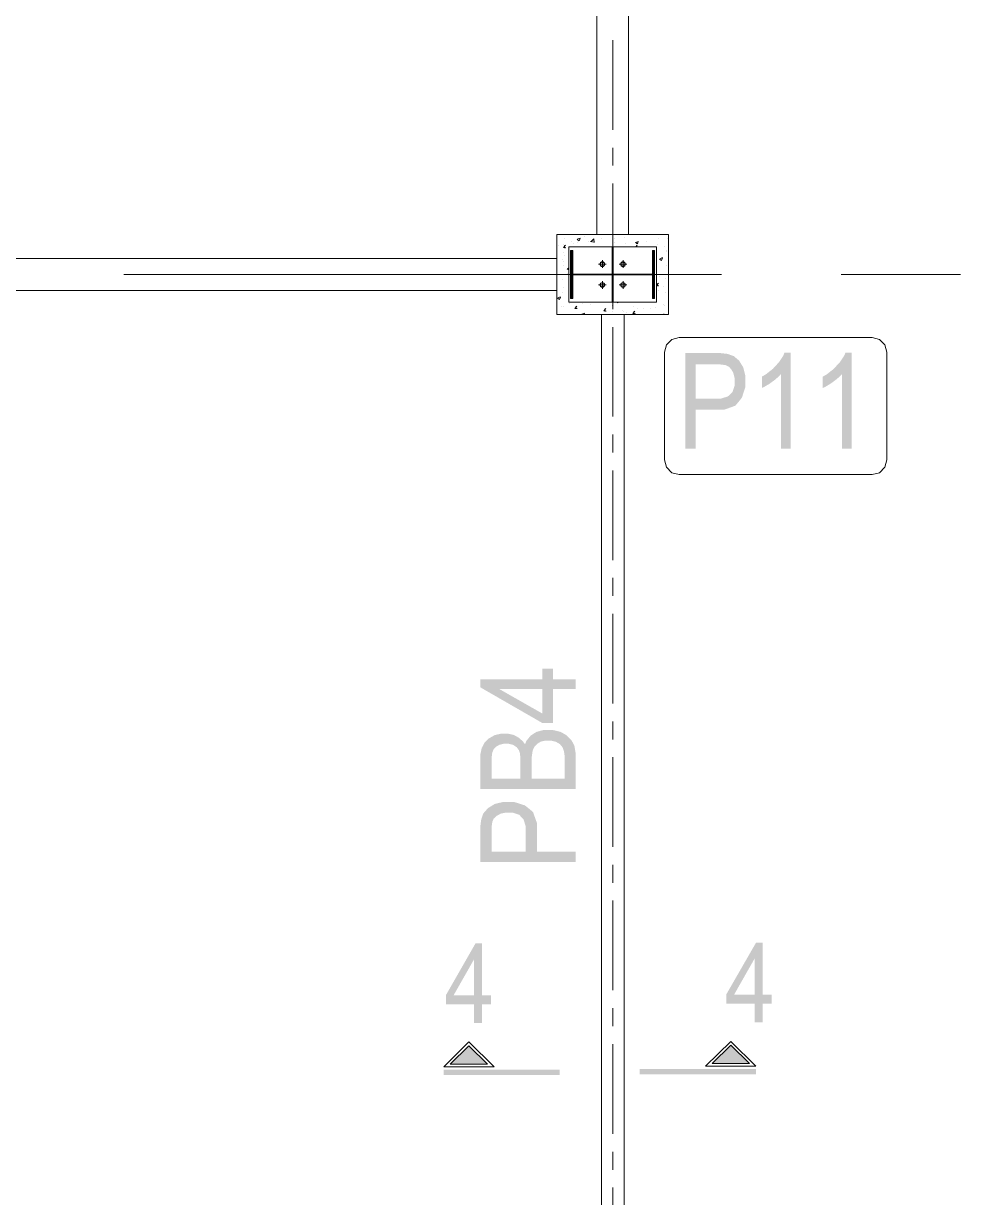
# Model space of a CAD drawing. Header units: millimetres. Extents: x 51.5 to 74.8, y 0.8 to 17.2.
# Drawn here: x 55.99 to 56.76, y 7.417 to 8.381 of the extents above; entities that cross this region are included whole.
import ezdxf

# ---------------------------------------------------------------- set-up
doc = ezdxf.new("R2010")
doc.units = ezdxf.units.MM
doc.layers.add('PDF_Geomertry', color=7, linetype='Continuous')
doc.layers.add('PDF_Solid Fills', color=7, linetype='Continuous')

msp = doc.modelspace()

# ---------------------------------------------------------------- hatches: boundary and pattern name
at = {"layer": 'PDF_Solid Fills', "transparency": 33554559}
h = msp.add_hatch(color=256, dxfattribs=at)
h.paths.add_polyline_path([(56.53385, 8.03203), (56.53385, 8.1105), (56.55815, 8.1105), (56.56246, 8.1105), (56.56871, 8.10981), (56.57079, 8.10897), (56.57357, 8.108), (56.57801, 8.10425), (56.57968, 8.10147), (56.58135, 8.0987), (56.58301, 8.09189), (56.58301, 8.08786), (56.58301, 8.08259), (56.58024, 8.07397), (56.5776, 8.07064), (56.57482, 8.06731), (56.56551, 8.06397), (56.55885, 8.06397), (56.54232, 8.06397), (56.54232, 8.03203)])
h.paths.add_polyline_path([(56.54232, 8.07314), (56.55913, 8.07314), (56.56301, 8.07314), (56.56871, 8.07495), (56.57065, 8.07675), (56.57246, 8.07856), (56.57426, 8.08384), (56.57426, 8.08745), (56.57426, 8.08981), (56.57329, 8.09384), (56.57246, 8.0955), (56.57149, 8.09717), (56.5694, 8.09939), (56.56815, 8.09995), (56.56676, 8.10064), (56.56218, 8.1012), (56.55885, 8.1012), (56.54232, 8.1012)])
for points in [[(56.62024, 8.03203), (56.61232, 8.03203), (56.61232, 8.09342), (56.61093, 8.09175), (56.60732, 8.08856), (56.60496, 8.08689), (56.60274, 8.08522), (56.59843, 8.08272), (56.59663, 8.08189), (56.59663, 8.0912), (56.59982, 8.093), (56.60565, 8.09759), (56.60815, 8.10036), (56.61065, 8.103), (56.61413, 8.10828), (56.6151, 8.11078), (56.62024, 8.11078)], [(56.67038, 8.03203), (56.66246, 8.03203), (56.66246, 8.09342), (56.66107, 8.09175), (56.65732, 8.08856), (56.6551, 8.08689), (56.65274, 8.08522), (56.64857, 8.08272), (56.64663, 8.08189), (56.64663, 8.0912), (56.64982, 8.093), (56.65565, 8.09759), (56.65815, 8.10036), (56.66065, 8.103), (56.66413, 8.10828), (56.66524, 8.11078), (56.67038, 8.11078)]]:
    msp.add_hatch(color=256, dxfattribs=at).paths.add_polyline_path(points)
h = msp.add_hatch(color=256, dxfattribs=at)
h.paths.add_polyline_path([(56.44385, 7.83481), (56.4251, 7.83481), (56.4251, 7.80689), (56.41635, 7.80689), (56.36538, 7.8362), (56.36538, 7.84272), (56.41635, 7.84272), (56.41635, 7.85147), (56.4251, 7.85147), (56.4251, 7.84272), (56.44385, 7.84272)])
h.paths.add_polyline_path([(56.41635, 7.83481), (56.38093, 7.83481), (56.41635, 7.81467)])
h = msp.add_hatch(color=256, dxfattribs=at)
h.paths.add_polyline_path([(56.44385, 7.75259), (56.36538, 7.75259), (56.36538, 7.77675), (56.36538, 7.7805), (56.36663, 7.78634), (56.36774, 7.78842), (56.36885, 7.79064), (56.37232, 7.79411), (56.37482, 7.7955), (56.37718, 7.79689), (56.3826, 7.79814), (56.38551, 7.79814), (56.38815, 7.79814), (56.39301, 7.79703), (56.39524, 7.79578), (56.39732, 7.79467), (56.40079, 7.79133), (56.40218, 7.78925), (56.40315, 7.79203), (56.40663, 7.79633), (56.40913, 7.798), (56.41149, 7.79953), (56.4176, 7.8012), (56.42121, 7.8012), (56.42468, 7.8012), (56.43093, 7.79967), (56.43371, 7.79828), (56.43635, 7.79675), (56.44024, 7.79286), (56.44149, 7.7905), (56.44274, 7.788), (56.44385, 7.78134), (56.44385, 7.77717)])
h.paths.add_polyline_path([(56.43468, 7.76106), (56.43468, 7.77717), (56.43468, 7.77981), (56.43413, 7.7837), (56.43371, 7.78495), (56.43301, 7.78689), (56.43065, 7.78967), (56.42913, 7.7905), (56.42746, 7.79147), (56.42357, 7.79245), (56.42107, 7.79245), (56.41885, 7.79245), (56.4151, 7.79161), (56.41357, 7.79064), (56.41204, 7.78967), (56.40982, 7.78731), (56.40913, 7.78578), (56.40843, 7.78425), (56.40774, 7.77939), (56.40774, 7.77606), (56.40774, 7.76106)])
h.paths.add_polyline_path([(56.39843, 7.76106), (56.39843, 7.77509), (56.39843, 7.77786), (56.39801, 7.78175), (56.39774, 7.78286), (56.39718, 7.78453), (56.39524, 7.78703), (56.39385, 7.788), (56.3926, 7.78884), (56.38899, 7.78981), (56.38663, 7.78981), (56.38454, 7.78981), (56.38107, 7.78897), (56.37968, 7.78814), (56.37829, 7.78731), (56.37635, 7.78522), (56.37579, 7.78384), (56.37524, 7.78245), (56.37468, 7.77758), (56.37468, 7.77411), (56.37468, 7.76106)])
h = msp.add_hatch(color=256, dxfattribs=at)
h.paths.add_polyline_path([(56.44385, 7.69286), (56.36538, 7.69286), (56.36538, 7.71717), (56.36538, 7.72147), (56.36621, 7.72772), (56.3669, 7.72981), (56.36788, 7.73259), (56.37176, 7.73703), (56.37454, 7.7387), (56.37718, 7.74036), (56.38399, 7.74203), (56.38801, 7.74203), (56.39329, 7.74203), (56.40204, 7.73925), (56.40538, 7.73661), (56.40871, 7.73383), (56.41204, 7.72453), (56.41204, 7.71786), (56.41204, 7.70134), (56.44385, 7.70134)])
h.paths.add_polyline_path([(56.40274, 7.70134), (56.40274, 7.71814), (56.40274, 7.72203), (56.40093, 7.72786), (56.39913, 7.72967), (56.39746, 7.73147), (56.39204, 7.73328), (56.38843, 7.73328), (56.38607, 7.73328), (56.38218, 7.73245), (56.38051, 7.73147), (56.37885, 7.73064), (56.37649, 7.72842), (56.37593, 7.72717), (56.37538, 7.72592), (56.37468, 7.72134), (56.37468, 7.718), (56.37468, 7.70134)])
h = msp.add_hatch(color=256, dxfattribs=at)
h.paths.add_polyline_path([(56.36038, 7.5605), (56.36038, 7.57606), (56.33718, 7.57606), (56.33718, 7.58342), (56.36149, 7.62592), (56.3669, 7.62592), (56.3669, 7.58342), (56.37426, 7.58342), (56.37426, 7.57606), (56.3669, 7.57606), (56.3669, 7.5605)])
h.paths.add_polyline_path([(56.36038, 7.58342), (56.36038, 7.613), (56.34357, 7.58342)])
h = msp.add_hatch(color=256, dxfattribs=at)
h.paths.add_polyline_path([(56.59065, 7.56106), (56.59065, 7.57661), (56.56732, 7.57661), (56.56732, 7.58397), (56.59176, 7.62647), (56.59718, 7.62647), (56.59718, 7.58397), (56.60454, 7.58397), (56.60454, 7.57661), (56.59718, 7.57661), (56.59718, 7.56106)])
h.paths.add_polyline_path([(56.59065, 7.58397), (56.59065, 7.61356), (56.57385, 7.58397)])

# ---------------------------------------------------------------- linework, layer by layer
at = {"layer": 'PDF_Geomertry', "lineweight": 0}
for points in [[(56.46107, 9.12342), (56.46107, 8.20772)], [(56.48718, 9.12342), (56.48718, 8.20772)], [(56.47413, 8.36745), (56.47413, 8.29383)], [(56.47413, 8.27911), (56.47413, 8.26439)], [(56.47413, 8.24967), (56.47413, 8.17606)], [(56.43426, 8.20425), (56.43426, 8.20425)], [(56.44024, 8.20245), (56.44024, 8.20245)], [(56.4451, 8.20397), (56.44746, 8.20495)], [(56.4451, 8.20384), (56.44663, 8.20272), (56.44732, 8.20467)], [(56.44565, 8.20161), (56.44565, 8.20161)], [(56.45107, 8.20647), (56.45107, 8.20647)], [(56.45274, 8.20772), (56.45274, 8.20772)], [(56.45468, 8.20189), (56.45468, 8.20189)], [(56.45593, 8.20203), (56.45899, 8.20161)], [(56.45607, 8.20175), (56.45871, 8.20439)], [(56.45788, 8.20175), (56.45788, 8.20175)], [(56.45885, 8.2012), (56.45857, 8.20439)], [(56.4651, 8.20495), (56.4651, 8.20495)], [(56.46676, 8.20772), (56.46676, 8.20772)], [(56.47565, 8.20467), (56.47565, 8.20467)], [(56.48399, 8.20578), (56.48399, 8.20578)], [(56.4851, 8.20772), (56.4851, 8.20772)], [(56.49274, 8.2012), (56.4944, 8.20009), (56.4951, 8.20203)], [(56.49288, 8.20134), (56.49524, 8.20217)], [(56.49649, 8.20745), (56.49649, 8.20745)], [(56.49829, 8.20772), (56.49829, 8.20772)], [(56.50176, 8.20231), (56.50176, 8.20231)], [(56.50801, 8.20772), (56.50801, 8.20772)], [(56.50871, 8.20772), (56.50871, 8.20772)], [(56.51176, 8.20425), (56.51176, 8.20425)], [(56.51899, 8.20481), (56.51899, 8.20481)], [(56.42829, 8.19953), (56.42829, 8.19953)], [(56.42829, 8.19647), (56.42829, 8.19647)], [(56.4294, 8.1987), (56.4294, 8.1987)], [(56.43371, 8.19925), (56.43371, 8.19925)], [(56.43579, 8.19689), (56.43385, 8.19717), (56.43551, 8.19911)], [(56.43385, 8.19328), (56.43385, 8.19328)], [(56.43496, 8.19675), (56.43454, 8.19884)], [(56.43815, 8.19328), (56.43815, 8.19328)], [(56.43954, 8.19286), (56.44135, 8.19467)], [(56.43954, 8.19342), (56.44079, 8.19467)], [(56.43954, 8.19397), (56.4401, 8.19467)], [(56.43954, 8.19467), (56.43954, 8.19467)], [(56.43954, 8.19231), (56.44135, 8.19411)], [(56.43954, 8.19161), (56.44135, 8.19356)], [(56.43954, 8.19106), (56.44135, 8.19286)], [(56.43954, 8.1905), (56.44135, 8.19231)], [(56.43954, 8.18995), (56.44135, 8.19175)], [(56.43996, 8.19786), (56.43996, 8.19786)], [(56.44204, 8.20022), (56.44204, 8.20022)], [(56.44718, 8.198), (56.44718, 8.198)], [(56.44732, 8.19786), (56.44732, 8.19786)], [(56.47565, 8.20092), (56.47565, 8.20092)], [(56.48496, 8.20022), (56.48496, 8.20022)], [(56.49246, 8.20092), (56.49246, 8.20092)], [(56.49315, 8.19786), (56.49413, 8.19897)], [(56.49343, 8.20022), (56.49343, 8.20022)], [(56.49413, 8.19786), (56.49399, 8.19884)], [(56.49579, 8.19786), (56.49579, 8.19786)], [(56.49593, 8.19786), (56.49593, 8.19786)], [(56.50676, 8.19314), (56.50829, 8.19467)], [(56.50676, 8.1937), (56.50774, 8.19467)], [(56.50676, 8.19425), (56.50718, 8.19467)], [(56.50676, 8.19259), (56.50857, 8.19439)], [(56.50676, 8.19189), (56.50857, 8.19384)], [(56.50676, 8.19134), (56.50857, 8.19314)], [(56.50676, 8.19078), (56.50857, 8.19259)], [(56.50676, 8.19022), (56.50857, 8.19203)], [(56.50676, 8.18953), (56.50857, 8.19147)], [(56.51107, 8.19953), (56.51107, 8.19953)], [(56.51704, 8.19828), (56.51704, 8.19828)], [(56.51815, 8.19495), (56.51815, 8.19495)], [(56.51857, 8.1937), (56.51857, 8.1937)], [(56.51982, 8.19689), (56.51982, 8.19689)], [(56.51982, 8.19384), (56.51982, 8.19384)], [(56.42829, 8.18814), (55.71149, 8.18814), (55.71149, 8.18772), (55.71093, 8.18828), (55.71149, 8.1887)], [(56.43329, 8.18717), (56.43329, 8.18717)], [(56.43343, 8.18217), (56.43343, 8.18217)], [(56.43357, 8.18564), (56.43357, 8.18564)], [(56.43426, 8.19092), (56.43426, 8.19092)], [(56.43815, 8.18745), (56.43815, 8.18745)], [(56.43954, 8.18925), (56.44135, 8.1912)], [(56.43954, 8.1887), (56.44135, 8.1905)], [(56.43954, 8.18814), (56.44135, 8.18995)], [(56.43954, 8.18759), (56.44135, 8.18939)], [(56.43954, 8.18703), (56.44135, 8.18884)], [(56.43954, 8.18634), (56.44135, 8.18814)], [(56.43954, 8.18578), (56.44135, 8.18759)], [(56.43954, 8.18522), (56.44135, 8.18703)], [(56.43954, 8.18467), (56.44135, 8.18647)], [(56.43954, 8.18397), (56.44135, 8.18592)], [(56.43954, 8.18342), (56.44135, 8.18522)], [(56.43954, 8.18286), (56.44135, 8.18467)], [(56.43954, 8.18231), (56.44135, 8.18411)], [(56.43954, 8.18161), (56.44135, 8.18356)], [(56.43954, 8.18106), (56.44135, 8.18286)], [(56.43954, 8.1805), (56.44135, 8.18231)], [(56.43954, 8.17995), (56.44135, 8.18175)], [(56.46885, 8.18356), (56.46246, 8.18356)], [(56.46565, 8.18675), (56.46565, 8.18036)], [(56.48579, 8.18356), (56.4794, 8.18356)], [(56.4826, 8.18675), (56.4826, 8.18036)], [(56.50676, 8.18897), (56.50857, 8.19078)], [(56.50676, 8.18842), (56.50857, 8.19022)], [(56.50676, 8.18786), (56.50857, 8.18967)], [(56.50676, 8.18731), (56.50857, 8.18911)], [(56.50676, 8.18661), (56.50857, 8.18842)], [(56.50676, 8.18606), (56.50857, 8.18786)], [(56.50676, 8.1855), (56.50857, 8.18731)], [(56.50676, 8.18495), (56.50857, 8.18675)], [(56.50676, 8.18425), (56.50857, 8.1862)], [(56.50676, 8.1837), (56.50857, 8.1855)], [(56.50676, 8.18314), (56.50857, 8.18495)], [(56.50676, 8.18258), (56.50857, 8.18439)], [(56.50676, 8.18189), (56.50857, 8.18384)], [(56.50676, 8.18134), (56.50857, 8.18314)], [(56.50676, 8.18078), (56.50857, 8.18258)], [(56.50676, 8.18022), (56.50857, 8.18203)], [(56.5101, 8.18536), (56.5101, 8.18536)], [(56.5126, 8.18772), (56.51426, 8.18661), (56.51496, 8.1887)], [(56.51274, 8.188), (56.51496, 8.18884)], [(56.51815, 8.18272), (56.51815, 8.18272)], [(56.51982, 8.18342), (56.51982, 8.18342)], [(56.56343, 8.17495), (56.07288, 8.17495)], [(56.42829, 8.17453), (56.42829, 8.17453)], [(56.4369, 8.17967), (56.43815, 8.17897)], [(56.43704, 8.17995), (56.43815, 8.18036)], [(56.43718, 8.17578), (56.43718, 8.17578)], [(56.43815, 8.17592), (56.43815, 8.17592)], [(56.43954, 8.17939), (56.44135, 8.1812)], [(56.43954, 8.1787), (56.44135, 8.18064)], [(56.43954, 8.17814), (56.44135, 8.17995)], [(56.43954, 8.17759), (56.44135, 8.17939)], [(56.43954, 8.17703), (56.44135, 8.17884)], [(56.43954, 8.17634), (56.44135, 8.17828)], [(56.43954, 8.17578), (56.44135, 8.17759)], [(56.43954, 8.17522), (56.44135, 8.17703)], [(56.43954, 8.17467), (56.44135, 8.17647)], [(56.43954, 8.17411), (56.44135, 8.17592)], [(56.43954, 8.17286), (56.44135, 8.17467), (56.44204, 8.17536)], [(56.43954, 8.17342), (56.44135, 8.17522), (56.44149, 8.17536)], [(56.43954, 8.17231), (56.44135, 8.17411)], [(56.43954, 8.17175), (56.44135, 8.17356)], [(56.43954, 8.17106), (56.44135, 8.173)], [(56.43954, 8.1705), (56.44135, 8.17231)], [(56.4419, 8.17467), (56.4426, 8.17536)], [(56.44246, 8.17467), (56.44329, 8.17536)], [(56.44301, 8.17467), (56.44385, 8.17536)], [(56.44357, 8.17467), (56.4444, 8.17536)], [(56.44426, 8.17467), (56.44496, 8.17536)], [(56.44482, 8.17467), (56.44565, 8.17536)], [(56.44538, 8.17467), (56.44621, 8.17536)], [(56.44593, 8.17467), (56.44676, 8.17536)], [(56.44663, 8.17467), (56.44732, 8.17536)], [(56.44718, 8.17467), (56.44801, 8.17536)], [(56.44774, 8.17467), (56.44857, 8.17536)], [(56.44829, 8.17467), (56.44913, 8.17536)], [(56.44899, 8.17467), (56.44968, 8.17536)], [(56.44954, 8.17467), (56.45024, 8.17536)], [(56.4501, 8.17467), (56.45093, 8.17536)], [(56.45065, 8.17467), (56.45149, 8.17536)], [(56.45121, 8.17467), (56.45204, 8.17536)], [(56.4519, 8.17467), (56.4526, 8.17536)], [(56.45246, 8.17467), (56.45329, 8.17536)], [(56.45301, 8.17467), (56.45385, 8.17536)], [(56.45357, 8.17467), (56.4544, 8.17536)], [(56.45426, 8.17467), (56.45496, 8.17536)], [(56.45482, 8.17467), (56.45551, 8.17536)], [(56.45538, 8.17467), (56.45621, 8.17536)], [(56.45593, 8.17467), (56.45676, 8.17536)], [(56.45663, 8.17467), (56.45732, 8.17536)], [(56.45718, 8.17467), (56.45788, 8.17536)], [(56.45774, 8.17467), (56.45857, 8.17536)], [(56.45829, 8.17467), (56.45913, 8.17536)], [(56.45885, 8.17467), (56.45968, 8.17536)], [(56.45954, 8.17467), (56.46024, 8.17536)], [(56.4601, 8.17467), (56.46093, 8.17536)], [(56.46065, 8.17467), (56.46149, 8.17536)], [(56.46121, 8.17467), (56.46204, 8.17536)], [(56.4619, 8.17467), (56.4626, 8.17536)], [(56.46246, 8.17467), (56.46315, 8.17536)], [(56.46301, 8.17467), (56.46385, 8.17536)], [(56.46357, 8.17467), (56.4644, 8.17536)], [(56.46413, 8.17467), (56.46496, 8.17536)], [(56.46482, 8.17467), (56.46551, 8.17536)], [(56.46538, 8.17467), (56.46621, 8.17536)], [(56.46593, 8.17467), (56.46676, 8.17536)], [(56.46649, 8.17467), (56.46732, 8.17536)], [(56.46718, 8.17467), (56.46788, 8.17536)], [(56.46774, 8.17467), (56.46857, 8.17536)], [(56.46829, 8.17467), (56.46913, 8.17536)], [(56.46885, 8.17467), (56.46968, 8.17536)], [(56.46954, 8.17467), (56.47024, 8.17536)], [(56.4701, 8.17467), (56.47079, 8.17536)], [(56.47065, 8.17467), (56.47149, 8.17536)], [(56.47121, 8.17467), (56.47204, 8.17536)], [(56.47176, 8.17467), (56.4726, 8.17536)], [(56.47246, 8.17467), (56.47315, 8.17536)], [(56.47301, 8.17467), (56.47385, 8.17536)], [(56.47357, 8.17467), (56.4744, 8.17536)], [(56.47413, 8.17467), (56.47496, 8.17536)], [(56.47482, 8.17467), (56.47551, 8.17536)], [(56.47538, 8.17467), (56.47621, 8.17536)], [(56.47593, 8.17467), (56.47676, 8.17536)], [(56.47649, 8.17467), (56.47732, 8.17536)], [(56.47718, 8.17467), (56.47788, 8.17536)], [(56.47774, 8.17467), (56.47843, 8.17536)], [(56.47829, 8.17467), (56.47913, 8.17536)], [(56.47885, 8.17467), (56.47968, 8.17536)], [(56.4794, 8.17467), (56.48024, 8.17536)], [(56.4801, 8.17467), (56.48079, 8.17536)], [(56.48065, 8.17467), (56.48149, 8.17536)], [(56.48121, 8.17467), (56.48204, 8.17536)], [(56.48176, 8.17467), (56.4826, 8.17536)], [(56.48246, 8.17467), (56.48315, 8.17536)], [(56.48301, 8.17467), (56.48371, 8.17536)], [(56.48357, 8.17467), (56.4844, 8.17536)], [(56.48413, 8.17467), (56.48496, 8.17536)], [(56.48482, 8.17467), (56.48551, 8.17536)], [(56.48538, 8.17467), (56.48607, 8.17536)], [(56.48593, 8.17467), (56.48676, 8.17536)], [(56.48649, 8.17467), (56.48732, 8.17536)], [(56.48704, 8.17467), (56.48788, 8.17536)], [(56.48774, 8.17467), (56.48843, 8.17536)], [(56.48829, 8.17467), (56.48913, 8.17536)], [(56.48885, 8.17467), (56.48968, 8.17536)], [(56.4894, 8.17467), (56.49024, 8.17536)], [(56.4901, 8.17467), (56.49079, 8.17536)], [(56.49065, 8.17467), (56.49135, 8.17536)], [(56.49121, 8.17467), (56.49204, 8.17536)], [(56.49176, 8.17467), (56.4926, 8.17536)], [(56.49232, 8.17467), (56.49315, 8.17536)], [(56.49301, 8.17467), (56.49371, 8.17536)], [(56.49357, 8.17467), (56.4944, 8.17536)], [(56.49413, 8.17467), (56.49496, 8.17536)], [(56.49468, 8.17467), (56.49551, 8.17536)], [(56.49538, 8.17467), (56.49607, 8.17536)], [(56.49593, 8.17467), (56.49676, 8.17536)], [(56.49649, 8.17467), (56.49732, 8.17536)], [(56.49704, 8.17467), (56.49788, 8.17536)], [(56.49774, 8.17467), (56.49843, 8.17536)], [(56.49829, 8.17467), (56.49899, 8.17536)], [(56.49885, 8.17467), (56.49968, 8.17536)], [(56.4994, 8.17467), (56.50024, 8.17536)], [(56.49996, 8.17467), (56.50079, 8.17536)], [(56.50065, 8.17467), (56.50135, 8.17536)], [(56.50121, 8.17467), (56.50204, 8.17536)], [(56.50176, 8.17467), (56.5026, 8.17536)], [(56.50232, 8.17467), (56.50315, 8.17536)], [(56.50301, 8.17467), (56.50371, 8.17536)], [(56.50357, 8.17467), (56.50426, 8.17536)], [(56.50413, 8.17467), (56.50496, 8.17536)], [(56.50468, 8.17467), (56.50551, 8.17536)], [(56.50538, 8.17467), (56.50607, 8.17536)], [(56.50593, 8.17467), (56.50663, 8.17536)], [(56.50649, 8.17467), (56.50676, 8.17495), (56.50857, 8.17675)], [(56.50676, 8.17967), (56.50857, 8.18147)], [(56.50676, 8.17897), (56.50857, 8.18092)], [(56.50676, 8.17842), (56.50857, 8.18022)], [(56.50676, 8.17786), (56.50857, 8.17967)], [(56.50676, 8.17731), (56.50857, 8.17911)], [(56.50676, 8.17661), (56.50857, 8.17856)], [(56.50676, 8.17606), (56.50857, 8.17786)], [(56.50676, 8.1755), (56.50857, 8.17731)], [(56.50676, 8.17439), (56.50857, 8.1762)], [(56.50676, 8.1737), (56.50857, 8.1755)], [(56.50676, 8.17314), (56.50857, 8.17495)], [(56.50676, 8.17259), (56.50857, 8.17439)], [(56.50676, 8.17203), (56.50857, 8.17384)], [(56.50676, 8.17134), (56.50857, 8.17328)], [(56.50676, 8.17078), (56.50857, 8.17259)], [(56.50676, 8.17022), (56.50857, 8.17203)], [(56.5101, 8.17342), (56.5101, 8.17342)], [(56.51218, 8.1737), (56.51218, 8.1737)], [(56.51982, 8.17467), (56.51982, 8.17467)], [(56.75968, 8.17495), (56.66163, 8.17495)], [(56.42829, 8.16786), (56.42829, 8.16786)], [(56.42829, 8.16259), (56.42829, 8.16259)], [(56.42843, 8.16259), (56.42843, 8.16259)], [(56.43301, 8.17106), (56.43301, 8.17106)], [(56.43413, 8.16411), (56.43413, 8.16411)], [(56.43815, 8.16397), (56.43815, 8.16397)], [(56.43954, 8.16995), (56.44135, 8.17175)], [(56.43954, 8.16939), (56.44135, 8.1712)], [(56.43954, 8.1687), (56.44135, 8.17064)], [(56.43954, 8.16814), (56.44135, 8.16995)], [(56.43954, 8.16759), (56.44135, 8.16939)], [(56.43954, 8.16703), (56.44135, 8.16883)], [(56.43954, 8.16647), (56.44135, 8.16828)], [(56.43954, 8.16578), (56.44135, 8.16759)], [(56.43954, 8.16522), (56.44135, 8.16703)], [(56.43954, 8.16467), (56.44135, 8.16647)], [(56.43954, 8.16411), (56.44135, 8.16592)], [(56.43954, 8.16342), (56.44135, 8.16536)], [(56.43954, 8.16286), (56.44135, 8.16467)], [(56.43954, 8.16231), (56.44135, 8.16411)], [(56.43954, 8.16175), (56.44135, 8.16356)], [(56.43954, 8.16106), (56.44135, 8.163)], [(56.46885, 8.16647), (56.46246, 8.16647)], [(56.46565, 8.16967), (56.46565, 8.16328)], [(56.48579, 8.16647), (56.4794, 8.16647)], [(56.4826, 8.16967), (56.4826, 8.16328)], [(56.50676, 8.16967), (56.50857, 8.17147)], [(56.50676, 8.16897), (56.50857, 8.17092)], [(56.50676, 8.16842), (56.50857, 8.17022)], [(56.50676, 8.16786), (56.50857, 8.16967)], [(56.50676, 8.16731), (56.50857, 8.16911)], [(56.50676, 8.16675), (56.50857, 8.16856)], [(56.50676, 8.16606), (56.50857, 8.16786)], [(56.50676, 8.1655), (56.50857, 8.16731)], [(56.50676, 8.16495), (56.50857, 8.16675)], [(56.50676, 8.16439), (56.50857, 8.1662)], [(56.50676, 8.1637), (56.50857, 8.16564)], [(56.50676, 8.16314), (56.50857, 8.16495)], [(56.50676, 8.16259), (56.50857, 8.16439)], [(56.50676, 8.16203), (56.50857, 8.16384)], [(56.50676, 8.16134), (56.50857, 8.16328)], [(56.50676, 8.16078), (56.50857, 8.16259)], [(56.5101, 8.16606), (56.51163, 8.16786)], [(56.5101, 8.16592), (56.5119, 8.16564)], [(56.5101, 8.1637), (56.5101, 8.1637)], [(56.51107, 8.1655), (56.51065, 8.16759)], [(56.51579, 8.16481), (56.51579, 8.16481)], [(56.51774, 8.17161), (56.51774, 8.17161)], [(56.51982, 8.16272), (56.51982, 8.16272)], [(55.71149, 8.16189), (56.42829, 8.16189)], [(56.42829, 8.15425), (56.42829, 8.15425)], [(56.42885, 8.15564), (56.43051, 8.15453), (56.43121, 8.15647)], [(56.42899, 8.15578), (56.43121, 8.15675)], [(56.4326, 8.16009), (56.4326, 8.16009)], [(56.43815, 8.16161), (56.43815, 8.16161)], [(56.43954, 8.1605), (56.44135, 8.16231)], [(56.43954, 8.15995), (56.44135, 8.16175)], [(56.43954, 8.15939), (56.44135, 8.1612)], [(56.43954, 8.15884), (56.44135, 8.16064)], [(56.43954, 8.15814), (56.44135, 8.16009)], [(56.43954, 8.15758), (56.44135, 8.15939)], [(56.43954, 8.15703), (56.44135, 8.15884)], [(56.43954, 8.15647), (56.44135, 8.15828)], [(56.43954, 8.15578), (56.44135, 8.15772)], [(56.43968, 8.15536), (56.44135, 8.15703)], [(56.44024, 8.15536), (56.44135, 8.15647)], [(56.44079, 8.15536), (56.44135, 8.15592)], [(56.47413, 8.16134), (56.47413, 8.14661)], [(56.50676, 8.16022), (56.50857, 8.16203)], [(56.50676, 8.15967), (56.50857, 8.16147)], [(56.50676, 8.15911), (56.50857, 8.16092)], [(56.50676, 8.15842), (56.50857, 8.16036)], [(56.50676, 8.15786), (56.50857, 8.15967)], [(56.50676, 8.15731), (56.50857, 8.15911)], [(56.50676, 8.15675), (56.50857, 8.15856)], [(56.50676, 8.15606), (56.50857, 8.158)], [(56.50676, 8.1555), (56.50857, 8.15731)], [(56.50718, 8.15536), (56.50857, 8.15675)], [(56.50788, 8.15536), (56.50857, 8.1562)], [(56.50843, 8.15536), (56.50857, 8.15564)], [(56.51163, 8.16217), (56.51163, 8.16217)], [(56.51746, 8.1605), (56.51746, 8.1605)], [(56.51982, 8.15467), (56.51982, 8.15467)], [(56.43232, 8.14897), (56.43232, 8.14897)], [(56.43413, 8.14897), (56.43413, 8.14897)], [(56.43829, 8.15092), (56.43829, 8.15092)], [(56.43926, 8.15217), (56.43926, 8.15217)], [(56.4451, 8.14703), (56.44301, 8.14717), (56.44468, 8.14911)], [(56.44426, 8.14675), (56.44385, 8.14884)], [(56.44871, 8.14245), (56.45107, 8.14328)], [(56.44899, 8.15106), (56.44899, 8.15106)], [(56.45038, 8.15217), (56.45038, 8.15217)], [(56.45079, 8.14231), (56.45107, 8.14314)], [(56.45593, 8.15022), (56.45593, 8.15022)], [(56.4644, 8.15217), (56.4644, 8.15217)], [(56.46885, 8.14495), (56.4669, 8.14509), (56.46857, 8.14703)], [(56.46801, 8.14467), (56.4676, 8.14675)], [(56.47371, 8.14953), (56.47371, 8.14953)], [(56.47385, 8.14467), (56.47385, 8.14467)], [(56.47788, 8.15217), (56.47829, 8.15189), (56.47829, 8.15217)], [(56.48218, 8.14578), (56.48218, 8.14578)], [(56.48301, 8.14495), (56.48301, 8.14495)], [(56.48565, 8.14397), (56.48565, 8.14397)], [(56.49274, 8.14286), (56.49079, 8.143), (56.49232, 8.14495)], [(56.49149, 8.1487), (56.49149, 8.1487)], [(56.4919, 8.14259), (56.49149, 8.14467)], [(56.49468, 8.14745), (56.49468, 8.14745)], [(56.49968, 8.14703), (56.49968, 8.14703)], [(56.50496, 8.14731), (56.50496, 8.14731)], [(56.50635, 8.15217), (56.50635, 8.15217)], [(56.50913, 8.148), (56.50913, 8.148)], [(56.51565, 8.15022), (56.51565, 8.15022)], [(56.51704, 8.14953), (56.51704, 8.14953)], [(56.51982, 8.15175), (56.51982, 8.15175)], [(56.4376, 8.14231), (56.4376, 8.14231)], [(56.44135, 8.14231), (56.44135, 8.14231)], [(56.4644, 8.14231), (56.4644, 8.14231)], [(56.46482, 8.14231), (56.46482, 7.22106)], [(56.46593, 8.14259), (56.46593, 8.14259)], [(56.48343, 8.14231), (56.48343, 7.22106)], [(56.49357, 8.14231), (56.49357, 8.14231)], [(56.51538, 8.14231), (56.51538, 8.14259)], [(56.51579, 8.14231), (56.51621, 8.14286)], [(56.47413, 8.13189), (56.47413, 8.05842)], [(56.47413, 8.0437), (56.47413, 8.02897)], [(56.47413, 8.01425), (56.47413, 7.94064)], [(56.47413, 7.92592), (56.47413, 7.9112)], [(56.47413, 7.89647), (56.47413, 7.82286)], [(56.47413, 7.80814), (56.47413, 7.79342)], [(56.47413, 7.7787), (56.47413, 7.70522)], [(56.47413, 7.6905), (56.47413, 7.67578)], [(56.47413, 7.66106), (56.47413, 7.58745)], [(56.47413, 7.57272), (56.47413, 7.558)], [(56.47413, 7.54328), (56.47413, 7.46967)], [(56.33538, 7.52467), (56.37676, 7.52467)], [(56.59176, 7.52522), (56.55038, 7.52522)], [(56.47413, 7.45495), (56.47413, 7.44022)], [(56.47413, 7.4255), (56.47413, 7.35203)]]:
    msp.add_lwpolyline(points, dxfattribs=at)
for points in [[(56.42829, 8.20772), (56.51982, 8.20772), (56.51982, 8.14231), (56.42829, 8.14231), (56.42829, 8.20772)], [(56.43204, 8.20772), (56.43204, 8.20772), (56.43204, 8.20772), (56.43204, 8.20772)], [(56.43871, 8.20772), (56.43871, 8.20772), (56.43871, 8.20772)], [(56.43899, 8.20772), (56.43899, 8.20772), (56.43899, 8.20772), (56.43899, 8.20772)], [(56.44857, 8.20772), (56.44857, 8.20772), (56.44857, 8.20772), (56.44857, 8.20772)], [(56.46204, 8.20772), (56.46204, 8.20772), (56.46204, 8.20772), (56.46204, 8.20772)], [(56.4651, 8.20772), (56.4651, 8.20772), (56.4651, 8.20772), (56.4651, 8.20772)], [(56.48163, 8.20772), (56.48163, 8.20772), (56.48163, 8.20772), (56.48163, 8.20772)], [(56.49482, 8.20772), (56.49482, 8.20772), (56.49482, 8.20772)], [(56.49815, 8.20772), (56.49815, 8.20772), (56.49815, 8.20772), (56.49815, 8.20772)], [(56.51482, 8.20772), (56.51482, 8.20772), (56.51482, 8.20772), (56.51482, 8.20772)], [(56.42829, 8.19967), (56.42829, 8.19967), (56.42829, 8.19967), (56.42829, 8.19967)], [(56.42829, 8.19842), (56.42829, 8.19842), (56.42829, 8.19842)], [(56.43815, 8.15217), (56.43815, 8.19786), (56.5101, 8.19786), (56.5101, 8.15217), (56.43815, 8.15217)], [(56.43815, 8.19647), (56.43815, 8.19647), (56.43815, 8.19647)], [(56.44135, 8.15536), (56.43954, 8.15536), (56.43954, 8.19467), (56.44135, 8.19467), (56.44135, 8.15536)], [(56.44968, 8.19786), (56.44968, 8.19786), (56.44968, 8.19786)], [(56.45399, 8.19786), (56.45399, 8.19786), (56.45399, 8.19786)], [(56.46399, 8.19786), (56.46399, 8.19786), (56.46399, 8.19786)], [(56.46801, 8.19786), (56.46801, 8.19786), (56.46801, 8.19786), (56.46801, 8.19786)], [(56.47274, 8.19786), (56.47274, 8.19786), (56.47274, 8.19786)], [(56.47357, 8.19786), (56.47454, 8.19786), (56.47454, 8.17536), (56.47357, 8.17536), (56.47357, 8.19786)], [(56.48051, 8.19786), (56.48051, 8.19786), (56.48051, 8.19786)], [(56.4819, 8.19786), (56.4819, 8.19786), (56.4819, 8.19786), (56.4819, 8.19786)], [(56.49704, 8.19786), (56.49704, 8.19786), (56.49704, 8.19786)], [(56.50676, 8.15536), (56.50857, 8.15536), (56.50857, 8.19467), (56.50676, 8.19467), (56.50676, 8.15536)], [(56.50996, 8.19786), (56.50996, 8.19786), (56.50996, 8.19786)], [(56.5101, 8.19731), (56.5101, 8.19731), (56.5101, 8.19731), (56.5101, 8.19731)], [(56.51982, 8.19856), (56.51982, 8.19856), (56.51982, 8.19856)], [(56.42829, 8.18897), (56.42829, 8.18897), (56.42829, 8.18897)], [(56.42829, 8.18897), (56.42829, 8.18897), (56.42829, 8.18897), (56.42829, 8.18897)], [(56.42829, 8.18647), (56.42829, 8.18647), (56.42829, 8.18647), (56.42829, 8.18647)], [(56.43815, 8.18786), (56.43815, 8.18786), (56.43815, 8.18786)], [(56.43815, 8.18578), (56.43815, 8.18578), (56.43815, 8.18578)], [(56.5101, 8.18967), (56.5101, 8.18967), (56.5101, 8.18967)], [(56.5101, 8.18717), (56.5101, 8.18717), (56.5101, 8.18717)], [(56.5101, 8.18481), (56.5101, 8.18481), (56.5101, 8.18481), (56.5101, 8.18481)], [(56.51982, 8.18661), (56.51982, 8.18661), (56.51982, 8.18661)], [(56.42829, 8.17842), (56.42829, 8.17842), (56.42829, 8.17842), (56.42829, 8.17842)], [(56.42829, 8.17814), (56.42829, 8.17814), (56.42829, 8.17814), (56.42829, 8.17814)], [(56.42829, 8.17536), (56.42829, 8.17536), (56.42829, 8.17536), (56.42829, 8.17536)], [(56.43815, 8.17495), (56.43815, 8.17495), (56.43815, 8.17495)], [(56.44135, 8.17467), (56.50676, 8.17467), (56.50676, 8.17536), (56.44135, 8.17536), (56.44135, 8.17467)], [(56.47357, 8.15217), (56.47454, 8.15217), (56.47454, 8.17467), (56.47357, 8.17467), (56.47357, 8.15217)], [(56.5101, 8.17911), (56.5101, 8.17911), (56.5101, 8.17911), (56.5101, 8.17911)], [(56.5101, 8.17647), (56.5101, 8.17647), (56.5101, 8.17647)], [(56.42829, 8.16745), (56.42829, 8.16745), (56.42829, 8.16745), (56.42829, 8.16745)], [(56.43815, 8.16425), (56.43815, 8.16425), (56.43815, 8.16425)], [(56.5101, 8.16856), (56.5101, 8.16856), (56.5101, 8.16856), (56.5101, 8.16856)], [(56.5101, 8.16564), (56.5101, 8.16564), (56.5101, 8.16564)], [(56.42829, 8.15731), (56.42829, 8.15731), (56.42829, 8.15731)], [(56.42829, 8.15675), (56.42829, 8.15675), (56.42829, 8.15675), (56.42829, 8.15675)], [(56.43815, 8.15342), (56.43815, 8.15342), (56.43815, 8.15342)], [(56.5101, 8.16147), (56.5101, 8.16147), (56.5101, 8.16147)], [(56.5101, 8.158), (56.5101, 8.158), (56.5101, 8.158)], [(56.5101, 8.15495), (56.5101, 8.15495), (56.5101, 8.15495)], [(56.51982, 8.16231), (56.51982, 8.16231), (56.51982, 8.16231)], [(56.42829, 8.15064), (56.42829, 8.15064), (56.42829, 8.15064)], [(56.42829, 8.14675), (56.42829, 8.14675), (56.42829, 8.14675), (56.42829, 8.14675)], [(56.42829, 8.14592), (56.42829, 8.14592), (56.42829, 8.14592), (56.42829, 8.14592)], [(56.45301, 8.15217), (56.45301, 8.15217), (56.45301, 8.15217)], [(56.45371, 8.15217), (56.45371, 8.15217), (56.45371, 8.15217)], [(56.46954, 8.15217), (56.46954, 8.15217), (56.46954, 8.15217)], [(56.47663, 8.15217), (56.47663, 8.15217), (56.47663, 8.15217)], [(56.48607, 8.15217), (56.48607, 8.15217), (56.48607, 8.15217)], [(56.49232, 8.15217), (56.49232, 8.15217), (56.49232, 8.15217)], [(56.49968, 8.15217), (56.49968, 8.15217), (56.49968, 8.15217)], [(56.50274, 8.15217), (56.50274, 8.15217), (56.50274, 8.15217)], [(56.45149, 8.14231), (56.45149, 8.14231), (56.45149, 8.14231)], [(56.45551, 8.14231), (56.45551, 8.14231), (56.45551, 8.14231)], [(56.46551, 8.14231), (56.46551, 8.14231), (56.46551, 8.14231)], [(56.47954, 8.14231), (56.47954, 8.14231), (56.47954, 8.14231), (56.47954, 8.14231)], [(56.5076, 8.14231), (56.5076, 8.14231), (56.5076, 8.14231)], [(56.52871, 8.12328), (56.68718, 8.12328), (56.69329, 8.12175), (56.6976, 8.11731), (56.69926, 8.11134), (56.69926, 8.02286), (56.6976, 8.01675), (56.69329, 8.01231), (56.68718, 8.01078), (56.52871, 8.01078), (56.52274, 8.01231), (56.51829, 8.01675), (56.51663, 8.02286), (56.51663, 8.11134), (56.51829, 8.11731), (56.52274, 8.12175), (56.52871, 8.12328)], [(56.37676, 7.52467), (56.35607, 7.54509), (56.33538, 7.52467)], [(56.34079, 7.52689), (56.35607, 7.54189), (56.37135, 7.52689)], [(56.55038, 7.52522), (56.57107, 7.5455), (56.59176, 7.52522)], [(56.58635, 7.52745), (56.57107, 7.54245), (56.55579, 7.52745)]]:
    msp.add_lwpolyline(points, close=True, dxfattribs=at)
for radius in [0.00194, 0.00167]:
    msp.add_circle((56.4826, 8.16647), radius, dxfattribs=at)
for points in [[(56.4676, 8.18356), (56.4676, 8.18453), (56.46663, 8.1855), (56.46565, 8.1855), (56.46454, 8.1855), (56.46357, 8.18453), (56.46357, 8.18356), (56.46357, 8.18245), (56.46454, 8.18147), (56.46565, 8.18147), (56.46663, 8.18147), (56.4676, 8.18245), (56.4676, 8.18356)], [(56.46718, 8.18356), (56.46718, 8.18439), (56.46649, 8.18509), (56.46565, 8.18509), (56.46468, 8.18509), (56.46399, 8.18439), (56.46399, 8.18356), (56.46399, 8.18258), (56.46468, 8.18189), (56.46565, 8.18189), (56.46649, 8.18189), (56.46718, 8.18258), (56.46718, 8.18356)], [(56.48454, 8.18356), (56.48454, 8.18453), (56.48371, 8.1855), (56.4826, 8.1855), (56.48149, 8.1855), (56.48065, 8.18453), (56.48065, 8.18356), (56.48065, 8.18245), (56.48149, 8.18147), (56.4826, 8.18147), (56.48371, 8.18147), (56.48454, 8.18245), (56.48454, 8.18356)], [(56.48426, 8.18356), (56.48426, 8.18439), (56.48357, 8.18509), (56.4826, 8.18509), (56.48163, 8.18509), (56.48093, 8.18439), (56.48093, 8.18356), (56.48093, 8.18258), (56.48163, 8.18189), (56.4826, 8.18189), (56.48357, 8.18189), (56.48426, 8.18258), (56.48426, 8.18356)], [(56.4676, 8.16647), (56.4676, 8.16759), (56.46663, 8.16842), (56.46565, 8.16842), (56.46454, 8.16842), (56.46357, 8.16759), (56.46357, 8.16647), (56.46357, 8.16536), (56.46454, 8.16453), (56.46565, 8.16453), (56.46663, 8.16453), (56.4676, 8.16536), (56.4676, 8.16647)], [(56.46718, 8.16647), (56.46718, 8.16745), (56.46649, 8.16814), (56.46565, 8.16814), (56.46468, 8.16814), (56.46399, 8.16745), (56.46399, 8.16647), (56.46399, 8.16564), (56.46468, 8.16481), (56.46565, 8.16481), (56.46649, 8.16481), (56.46718, 8.16564), (56.46718, 8.16647)]]:
    msp.add_open_spline(points, degree=3, knots=[0, 0, 0, 0, 1, 1, 1, 2, 2, 2, 3, 3, 3, 4, 4, 4, 4], dxfattribs=at)
at = {"layer": 'PDF_Solid Fills', "transparency": 33554559}
for points in [[(56.35607, 7.52689), (56.34079, 7.52689), (56.35607, 7.52689), (56.35607, 7.54189)], [(56.35607, 7.52689), (56.35607, 7.54189), (56.35607, 7.52689), (56.37135, 7.52689)], [(56.57107, 7.52745), (56.55579, 7.52745), (56.57107, 7.52745), (56.57107, 7.54245)], [(56.57107, 7.52745), (56.57107, 7.54245), (56.57107, 7.52745), (56.58635, 7.52745)], [(56.43051, 7.52245), (56.43051, 7.518), (56.33538, 7.52245), (56.33538, 7.518)], [(56.49621, 7.51856), (56.49621, 7.523), (56.59176, 7.51856), (56.59176, 7.523)]]:
    msp.add_solid(points, dxfattribs=at)

doc.saveas('drawing.dxf')
